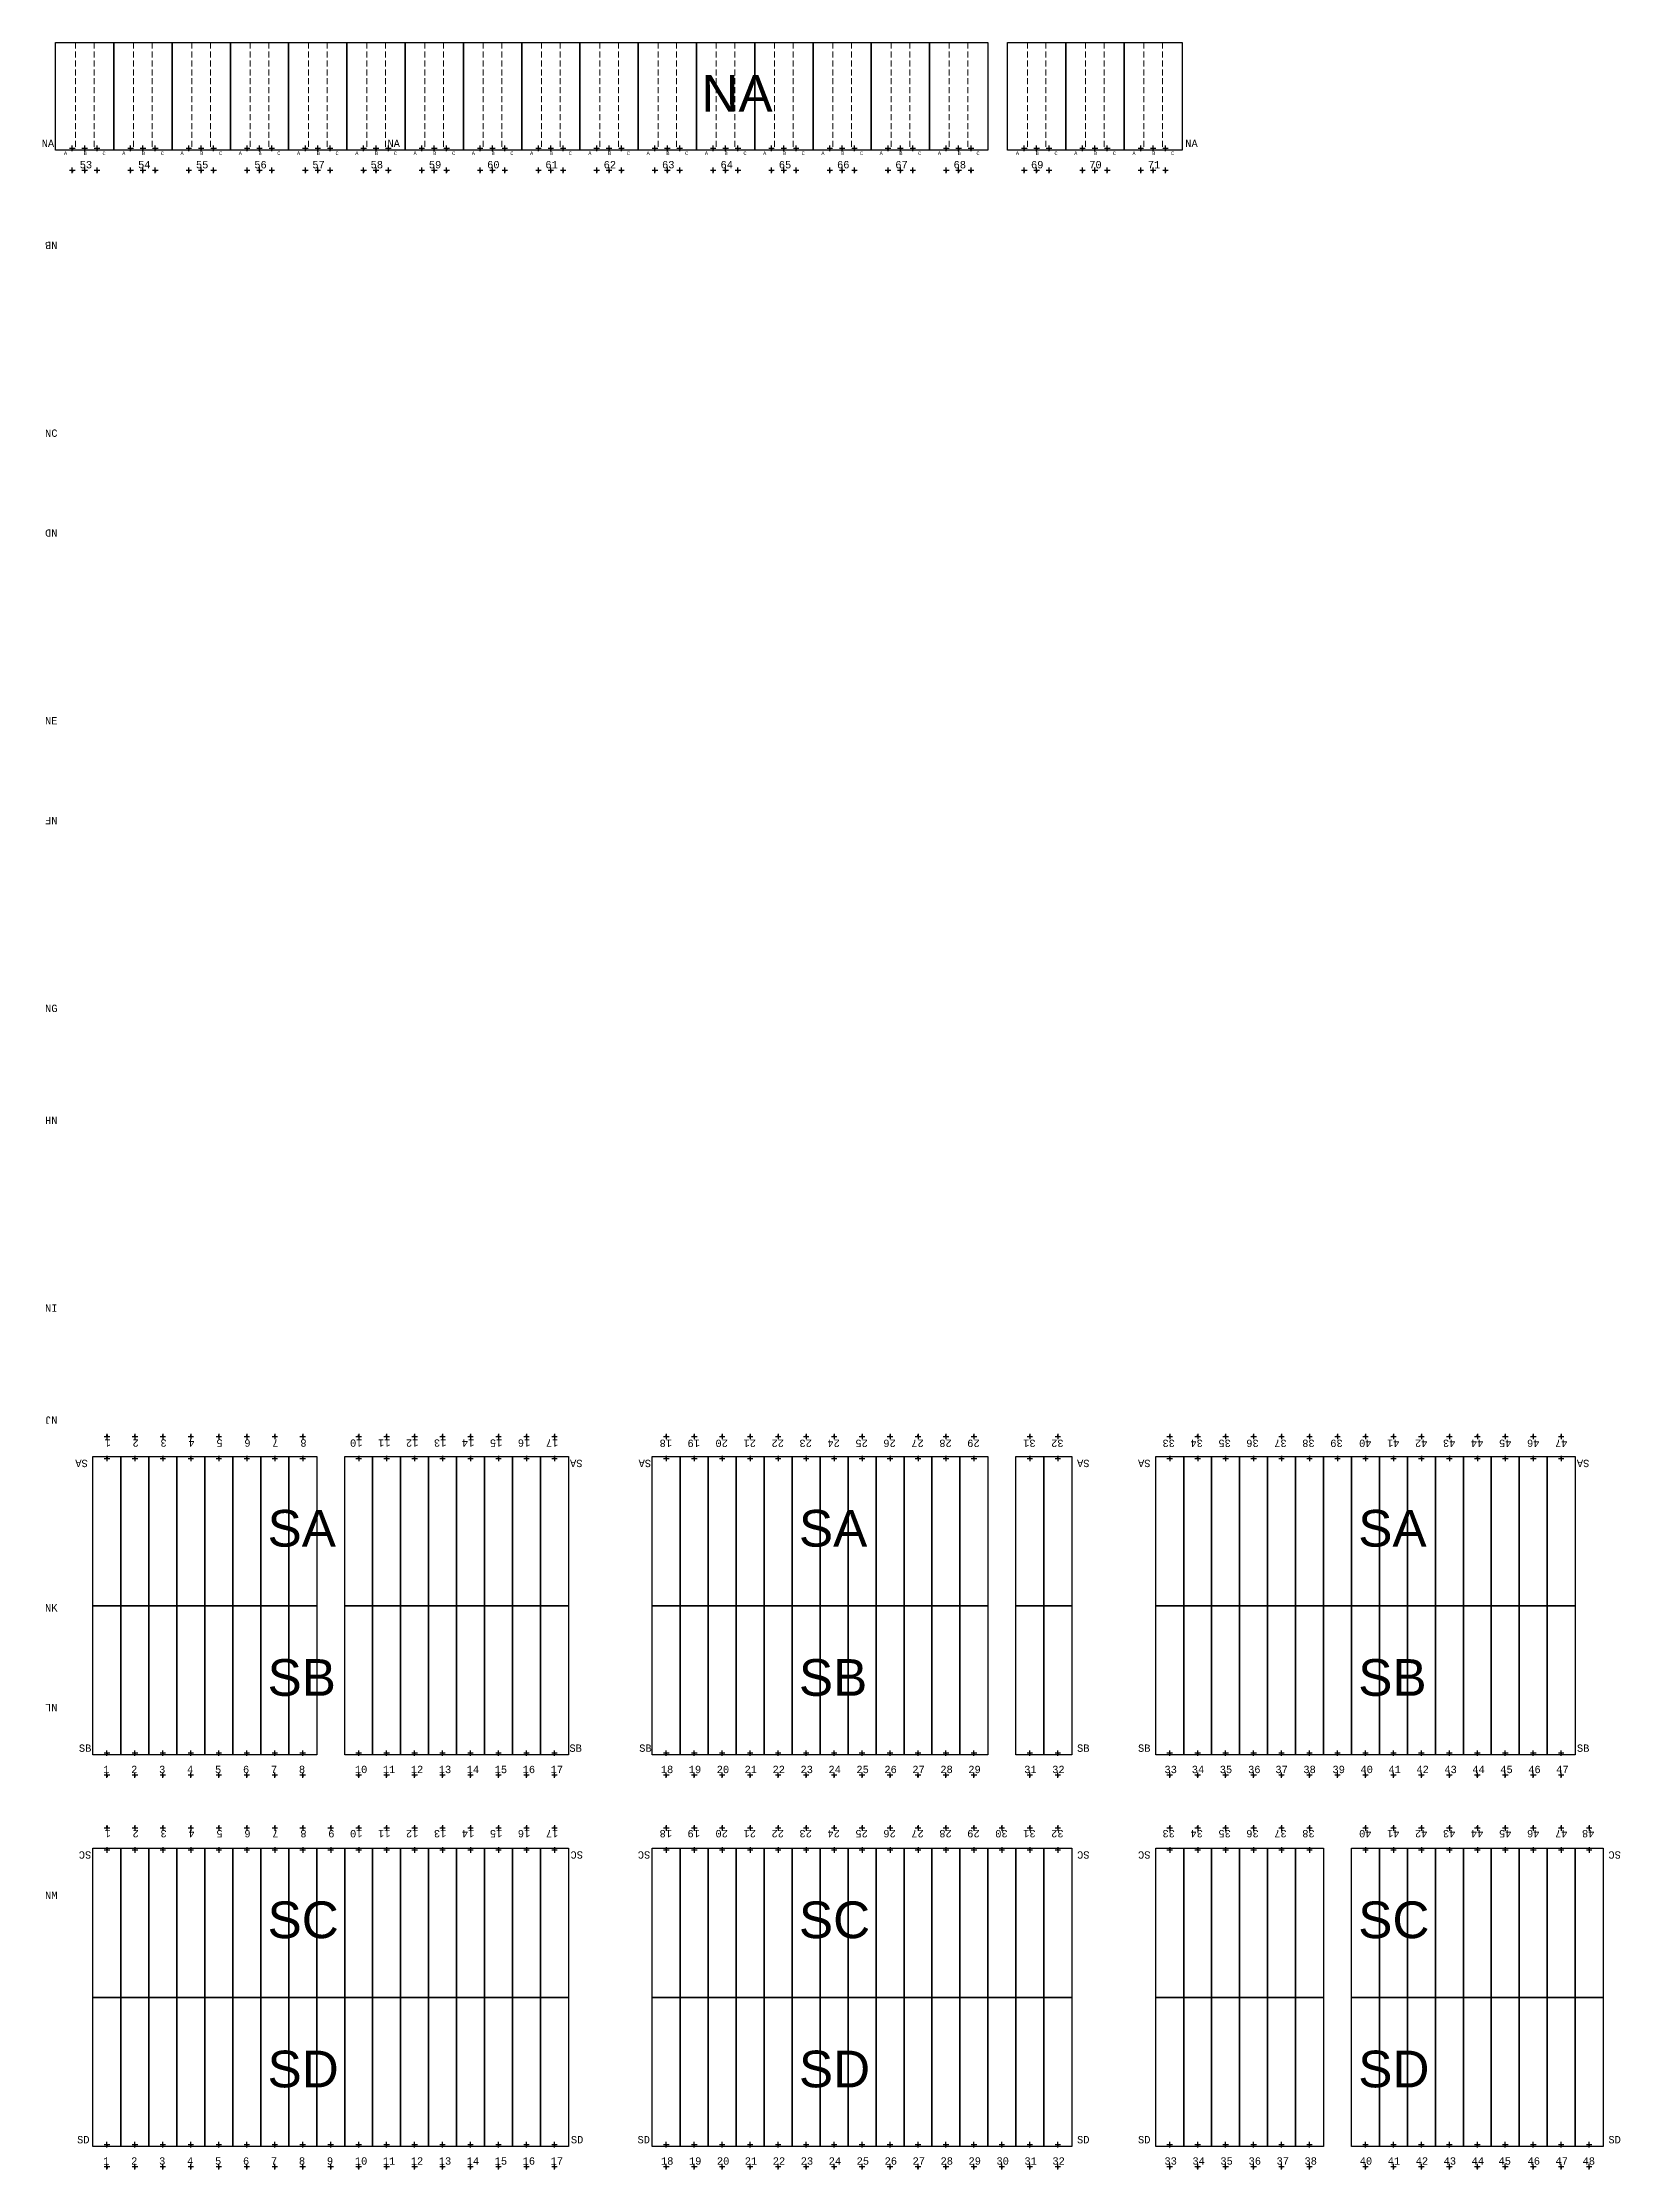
# Model space of a CAD drawing. Header units: millimetres. Extents: x 943 to 655635, y 611 to 177910.
# Drawn here: x 569647 to 655635, y 62007 to 177910 of the extents above; entities that cross this region are included whole.
import ezdxf

# ---------------------------------------------------------------- set-up
doc = ezdxf.new("R2010")
doc.units = ezdxf.units.MM
doc.linetypes.add('DASHED', pattern=[0.75, 0.5, -0.25])
doc.layers.add('Bin location transponder', color=250, linetype='Continuous')
doc.layers.add('WF_numbers', color=6, linetype='Continuous')
for name, color, linetype, lineweight in [('WF transponder', 3, 'Continuous', 30), ('WF_all_bays', 5, 'Continuous', 30), ('WF_text', 252, 'Continuous', 30)]:
    doc.layers.add(name, color=color, linetype=linetype, lineweight=lineweight)
doc.styles.add('WF_txt', font='consola.ttf')
doc.styles.add('WF_txt_notes', font='arial.ttf')

# ---------------------------------------------------------------- blocks, each defined once
blk = doc.blocks.new('Bin location transponder')
at = {"layer": 'Bin location transponder', "color": 3, "lineweight": 30}
for p, q in [((-600, 0), (600, 0)), ((-150, 300), (150, 300)), ((0, 600), (0, -600))]:
    blk.add_line(p, q, dxfattribs=at)
blk = doc.blocks.new('WF 125x231in bay')
at = {"layer": 'WF_all_bays', "linetype": 'DASHED', "lineweight": 5, "ltscale": 650}
for p, q in [((1079, 5867), (1079, 0)), ((2095, 5867), (2095, 0))]:
    blk.add_line(p, q, dxfattribs=at)
at = {"layer": 'WF_all_bays'}
blk.add_lwpolyline([(0, 5867), (3175, 5867), (3175, 0), (0, 0)], close=True, dxfattribs=at)
at = {"layer": 'WF transponder', "xscale": 0.25, "yscale": 0.25, "zscale": 0.25, "rotation": 180.0000000062352}
for p in [(913, 100), (1587, 100), (2261, 100), (913, -1100), (1587, -1100), (2261, -1100)]:
    blk.add_blockref('Bin location transponder', p, dxfattribs=at)
at = {"layer": 'WF_numbers', "linetype": 'DASHED', "char_height": 200, "attachment_point": 1, "rotation": 0, "style": 'WF_txt'}
for s, insert in [('A', (457, -62, -723)), ('B', (1532, -62, -723)), ('C', (2556, -62, -723))]:
    blk.add_mtext_dynamic_manual_height_columns(s, width=423.53, gutter_width=2118, heights=[0], dxfattribs=dict(at, insert=insert))
blk = doc.blocks.new('WF staging bay')
at = {"layer": 'WF_all_bays'}
blk.add_lwpolyline([(0, 8130), (1524, 8130), (1524, 0), (0, 0)], close=True, dxfattribs=at)
at = {"layer": 'WF transponder', "xscale": 0.25, "yscale": 0.25, "zscale": 0.25, "rotation": 180.0000000062352}
for p in [(762, 100), (762, -1100)]:
    blk.add_blockref('Bin location transponder', p, dxfattribs=at)

msp = doc.modelspace()

# ---------------------------------------------------------------- block references
at = {"layer": 'WF_all_bays'}
for name, p in [('WF 125x231in bay', (570358, 172043, -162219)), ('WF 125x231in bay', (573533, 172043, -162219)), ('WF 125x231in bay', (576708, 172043, -162219)), ('WF 125x231in bay', (579883, 172043, -162219)), ('WF 125x231in bay', (583058, 172043, -162219)), ('WF 125x231in bay', (586233, 172043, -162219)), ('WF 125x231in bay', (589408, 172043, -162219)), ('WF 125x231in bay', (592583, 172043, -162219)), ('WF 125x231in bay', (595758, 172043, -162219)), ('WF 125x231in bay', (598933, 172043, -162219)), ('WF 125x231in bay', (602108, 172043, -162219)), ('WF 125x231in bay', (605283, 172043, -162219)), ('WF 125x231in bay', (608458, 172043, -162219)), ('WF 125x231in bay', (611633, 172043, -162219)), ('WF 125x231in bay', (614808, 172043, -162219)), ('WF 125x231in bay', (617983, 172043, -162219)), ('WF 125x231in bay', (622234, 172043, -162219)), ('WF 125x231in bay', (625409, 172043, -162219)), ('WF 125x231in bay', (628584, 172043, -162219)), ('WF staging bay', (572397, 84593)), ('WF staging bay', (573921, 84593)), ('WF staging bay', (575445, 84593)), ('WF staging bay', (576969, 84593)), ('WF staging bay', (578493, 84593)), ('WF staging bay', (580017, 84593)), ('WF staging bay', (581541, 84593)), ('WF staging bay', (583065, 84593)), ('WF staging bay', (586113, 84593)), ('WF staging bay', (587637, 84593)), ('WF staging bay', (589161, 84593)), ('WF staging bay', (590685, 84593)), ('WF staging bay', (592209, 84593)), ('WF staging bay', (593733, 84593)), ('WF staging bay', (595257, 84593)), ('WF staging bay', (596781, 84593)), ('WF staging bay', (602877, 84593)), ('WF staging bay', (604401, 84593)), ('WF staging bay', (605925, 84593)), ('WF staging bay', (607449, 84593)), ('WF staging bay', (608973, 84593)), ('WF staging bay', (610497, 84593)), ('WF staging bay', (612021, 84593)), ('WF staging bay', (613545, 84593)), ('WF staging bay', (615069, 84593)), ('WF staging bay', (616593, 84593)), ('WF staging bay', (618117, 84593)), ('WF staging bay', (619641, 84593)), ('WF staging bay', (622689, 84593)), ('WF staging bay', (624213, 84593)), ('WF staging bay', (630309, 84593)), ('WF staging bay', (631833, 84593)), ('WF staging bay', (633357, 84593)), ('WF staging bay', (634881, 84593)), ('WF staging bay', (636405, 84593)), ('WF staging bay', (637929, 84593)), ('WF staging bay', (639453, 84593)), ('WF staging bay', (640977, 84593)), ('WF staging bay', (642501, 84593)), ('WF staging bay', (644025, 84593)), ('WF staging bay', (645549, 84593)), ('WF staging bay', (647073, 84593)), ('WF staging bay', (648597, 84593)), ('WF staging bay', (650121, 84593)), ('WF staging bay', (651645, 84593)), ('WF staging bay', (572397, 63257)), ('WF staging bay', (573921, 63257)), ('WF staging bay', (575445, 63257)), ('WF staging bay', (576969, 63257)), ('WF staging bay', (578493, 63257)), ('WF staging bay', (580017, 63257)), ('WF staging bay', (581541, 63257)), ('WF staging bay', (583065, 63257)), ('WF staging bay', (584589, 63257)), ('WF staging bay', (586113, 63257)), ('WF staging bay', (587637, 63257)), ('WF staging bay', (589161, 63257)), ('WF staging bay', (590685, 63257)), ('WF staging bay', (592209, 63257)), ('WF staging bay', (593733, 63257)), ('WF staging bay', (595257, 63257)), ('WF staging bay', (596781, 63257)), ('WF staging bay', (602877, 63257)), ('WF staging bay', (604401, 63257)), ('WF staging bay', (605925, 63257)), ('WF staging bay', (607449, 63257)), ('WF staging bay', (608973, 63257)), ('WF staging bay', (610497, 63257)), ('WF staging bay', (612021, 63257)), ('WF staging bay', (613545, 63257)), ('WF staging bay', (615069, 63257)), ('WF staging bay', (616593, 63257)), ('WF staging bay', (618117, 63257)), ('WF staging bay', (619641, 63257)), ('WF staging bay', (621165, 63257)), ('WF staging bay', (622689, 63257)), ('WF staging bay', (624213, 63257)), ('WF staging bay', (630309, 63257)), ('WF staging bay', (631833, 63257)), ('WF staging bay', (633357, 63257)), ('WF staging bay', (634881, 63257)), ('WF staging bay', (636405, 63257)), ('WF staging bay', (637929, 63257)), ('WF staging bay', (640977, 63257)), ('WF staging bay', (642501, 63257)), ('WF staging bay', (644025, 63257)), ('WF staging bay', (645549, 63257)), ('WF staging bay', (647073, 63257)), ('WF staging bay', (648597, 63257)), ('WF staging bay', (650121, 63257)), ('WF staging bay', (651645, 63257)), ('WF staging bay', (653169, 63257))]:
    msp.add_blockref(name, p, dxfattribs=at)
for p, rotation in [((573921, 100853), 179.9999999996004), ((575445, 100853), 179.9999999996004), ((576969, 100853), 179.9999999996004), ((578493, 100853), 179.9999999996004), ((580017, 100853), 179.9999999996004), ((581541, 100853), 179.9999999996004), ((583065, 100853), 179.9999999996004), ((584589, 100853), 179.9999999996004), ((587637, 100853), 179.9999999996004), ((589161, 100853), 179.9999999996004), ((590685, 100853), 179.9999999996004), ((592209, 100853), 179.9999999996004), ((593733, 100853), 179.9999999996004), ((595257, 100853), 179.9999999996004), ((596781, 100853), 179.9999999996004), ((598305, 100853), 179.9999999998077), ((604401, 100853), 179.9999999998077), ((605925, 100853), 179.9999999998077), ((607449, 100853), 179.9999999998077), ((608973, 100853), 179.9999999998077), ((610497, 100853), 179.9999999998077), ((612021, 100853), 179.9999999998077), ((613545, 100853), 179.9999999998077), ((615069, 100853), 179.9999999998077), ((616593, 100853), 179.9999999998077), ((618117, 100853), 179.9999999998077), ((619641, 100853), 179.9999999998077), ((621165, 100853), 179.9999999998077), ((624213, 100853), 179.9999999998077), ((625737, 100853), 179.9999999998077), ((631833, 100853), 180.0000000000817), ((633357, 100853), 180.0000000000817), ((634881, 100853), 180.0000000000817), ((636405, 100853), 180.0000000000817), ((637929, 100853), 180.0000000000817), ((639453, 100853), 180.0000000000817), ((640977, 100853), 180.0000000000817), ((642501, 100853), 180.0000000000817), ((644025, 100853), 180.0000000000817), ((645549, 100853), 180.0000000000817), ((647073, 100853), 180.0000000000817), ((648597, 100853), 180.0000000000817), ((650121, 100853), 180.0000000000817), ((651645, 100853), 180.0000000000817), ((653169, 100853), 180.0000000000817), ((573921, 79517), 179.9999999998456), ((575445, 79517), 179.9999999998456), ((576969, 79517), 179.9999999998456), ((578493, 79517), 179.9999999998456), ((580017, 79517), 179.9999999998456), ((581541, 79517), 179.9999999998456), ((583065, 79517), 179.9999999998456), ((584589, 79517), 179.9999999998456), ((586113, 79517), 179.9999999998456), ((587637, 79517), 179.9999999998456), ((589161, 79517), 179.9999999998456), ((590685, 79517), 179.9999999998456), ((592209, 79517), 179.9999999998456), ((593733, 79517), 179.9999999998456), ((595257, 79517), 179.9999999998456), ((596781, 79517), 179.9999999998456), ((598305, 79517), 180.00000000052), ((604401, 79517), 180.00000000052), ((605925, 79517), 180.00000000052), ((607449, 79517), 180.00000000052), ((608973, 79517), 180.00000000052), ((610497, 79517), 180.00000000052), ((612021, 79517), 180.00000000052), ((613545, 79517), 180.00000000052), ((615069, 79517), 180.00000000052), ((616593, 79517), 180.00000000052), ((618117, 79517), 180.00000000052), ((619641, 79517), 180.00000000052), ((621165, 79517), 180.00000000052), ((622689, 79517), 180.00000000052), ((624213, 79517), 180.00000000052), ((625737, 79517), 180.00000000052), ((631833, 79517), 179.9999999997686), ((633357, 79517), 179.9999999997686), ((634881, 79517), 179.9999999997686), ((636405, 79517), 179.9999999997686), ((637929, 79517), 179.9999999997686), ((639453, 79517), 179.9999999997686), ((642501, 79517), 179.9999999997686), ((644025, 79517), 179.9999999997686), ((645549, 79517), 179.9999999997686), ((647073, 79517), 179.9999999997686), ((648597, 79517), 179.9999999997686), ((650121, 79517), 179.9999999997686), ((651645, 79517), 179.9999999997686), ((653169, 79517), 179.9999999997686), ((654693, 79517), 179.9999999997686)]:
    msp.add_blockref('WF staging bay', p, dxfattribs=dict(at, rotation=rotation))

# ---------------------------------------------------------------- texts
at = {"layer": 'WF_numbers', "linetype": 'DASHED', "char_height": 400, "style": 'WF_txt'}
for s, insert, attachment_point in [('NA', (570280, 172614, -324439), 3), ('NA', (589122, 172615, -324439), 3), ('NA', (632597, 172614, -324439), 3), ('53', (571674, 171455, -162219), 1), ('54', (574854, 171455, -162219), 1), ('55', (578007, 171455, -162219), 1), ('56', (581187, 171455, -162219), 1), ('57', (584349, 171455, -162219), 1), ('58', (587524, 171455, -162219), 1), ('59', (590699, 171455, -162219), 1), ('60', (593874, 171455, -162219), 1), ('61', (597049, 171455, -162219), 1), ('62', (600224, 171455, -162219), 1), ('63', (603407, 171455, -162219), 1), ('64', (606594, 171455, -162219), 1), ('65', (609769, 171455, -162219), 1), ('66', (612944, 171455, -162219), 1), ('67', (616119, 171455, -162219), 1), ('68', (619294, 171455, -162219), 1), ('69', (623512, 171455, -162219), 1), ('70', (626687, 171455, -162219), 1), ('71', (629880, 171455, -162219), 1), ('NC', (569785, 156823, -486658), 1), ('NE', (569785, 141151, -486658), 1), ('NG', (569785, 125480, -486658), 1), ('NI', (569785, 109147, -486658), 1), ('NK', (569785, 92812, -486658), 1), ('SB', (572306, 85166, -162219), 3), ('SB', (599037, 85166, -162219), 3), ('SB', (602162, 85166, -162219), 1), ('SB', (626023, 85166, -162219), 1), ('SB', (630023, 85166, -162219), 3), ('SB', (653941, 85166, -162219), 3), ('1', (572951, 84005), 1), ('2', (574475, 84005), 1), ('3', (575999, 84005), 1), ('4', (577523, 84005), 1), ('5', (579047, 84005), 1), ('6', (580571, 84005), 1), ('7', (582095, 84005), 1), ('8', (583619, 84005), 1), ('10', (586667, 84005), 1), ('11', (588191, 84005), 1), ('12', (589715, 84005), 1), ('13', (591239, 84005), 1), ('14', (592763, 84005), 1), ('15', (594287, 84005), 1), ('16', (595811, 84005), 1), ('17', (597335, 84005), 1), ('18', (603338, 84005), 1), ('19', (604862, 84005), 1), ('20', (606386, 84005), 1), ('21', (607903, 84005), 1), ('22', (609427, 84005), 1), ('23', (610951, 84005), 1), ('24', (612475, 84005), 1), ('25', (613999, 84005), 1), ('26', (615523, 84005), 1), ('27', (617047, 84005), 1), ('28', (618571, 84005), 1), ('29', (620095, 84005), 1), ('31', (623143, 84005), 1), ('32', (624667, 84005), 1), ('33', (630786, 84005), 1), ('34', (632275, 84005), 1), ('35', (633799, 84005), 1), ('36', (635343, 84005), 1), ('37', (636831, 84005), 1), ('38', (638355, 84005), 1), ('39', (639942, 84005), 1), ('40', (641466, 84005), 1), ('41', (642990, 84005), 1), ('42', (644514, 84005), 1), ('43', (646038, 84005), 1), ('44', (647562, 84005), 1), ('45', (649086, 84005), 1), ('46', (650610, 84005), 1), ('47', (652134, 84005), 1), ('NM', (569785, 77146, -486658), 1), ('SD', (572209, 63830, -162219), 3), ('SD', (598440, 63830, -162219), 1), ('SD', (602749, 63830, -162219), 3), ('SD', (626023, 63830, -162219), 1), ('SD', (630023, 63830, -162219), 3), ('SD', (654979, 63830, -162219), 1), ('1', (572951, 62669), 1), ('2', (574475, 62669), 1), ('3', (575999, 62669), 1), ('4', (577523, 62669), 1), ('5', (579047, 62669), 1), ('6', (580571, 62669), 1), ('7', (582095, 62669), 1), ('8', (583619, 62669), 1), ('9', (585143, 62669), 1), ('10', (586667, 62669), 1), ('11', (588191, 62669), 1), ('12', (589715, 62669), 1), ('13', (591239, 62669), 1), ('14', (592763, 62669), 1), ('15', (594287, 62669), 1), ('16', (595811, 62669), 1), ('17', (597335, 62669), 1), ('18', (603348, 62669), 1), ('19', (604872, 62669), 1), ('20', (606396, 62669), 1), ('21', (607915, 62669), 1), ('22', (609439, 62669), 1), ('23', (610963, 62669), 1), ('24', (612487, 62669), 1), ('25', (614011, 62669), 1), ('26', (615535, 62669), 1), ('27', (617059, 62669), 1), ('28', (618583, 62669), 1), ('29', (620107, 62669), 1), ('30', (621631, 62669), 1), ('31', (623155, 62669), 1), ('32', (624679, 62669), 1), ('33', (630785, 62669), 1), ('34', (632309, 62669), 1), ('35', (633833, 62669), 1), ('36', (635369, 62669), 1), ('37', (636893, 62669), 1), ('38', (638417, 62669), 1), ('40', (641427, 62669), 1), ('41', (642951, 62669), 1), ('42', (644475, 62669), 1), ('43', (645999, 62669), 1), ('44', (647523, 62669), 1), ('45', (648990, 62669), 1), ('46', (650571, 62669), 1), ('47', (652095, 62669), 1), ('48', (653571, 62669), 1)]:
    msp.add_mtext_dynamic_manual_height_columns(s, width=423.53, gutter_width=2118, heights=[0], dxfattribs=dict(at, insert=insert, attachment_point=attachment_point))
at = {"layer": 'WF_numbers', "linetype": 'DASHED', "char_height": 400, "rotation": 180, "style": 'WF_txt'}
for s, insert, attachment_point in [('NB', (569785, 166651, -486658), 3), ('ND', (569785, 150979, -486658), 3), ('NF', (569785, 135308, -486658), 3), ('NH', (569785, 118975, -486658), 3), ('NJ', (569785, 102639, -486658), 3), ('1', (573366, 101391), 1), ('2', (574890, 101391), 1), ('3', (576414, 101391), 1), ('4', (577938, 101391), 1), ('5', (579462, 101391), 1), ('6', (580986, 101391), 1), ('7', (582510, 101391), 1), ('8', (584034, 101391), 1), ('10', (587082, 101391), 1), ('11', (588606, 101391), 1), ('12', (590130, 101391), 1), ('13', (591654, 101391), 1), ('14', (593178, 101391), 1), ('15', (594702, 101391), 1), ('16', (596226, 101391), 1), ('17', (597750, 101391), 1), ('18', (603948, 101375), 1), ('19', (605472, 101375), 1), ('20', (606996, 101375), 1), ('21', (608525, 101375), 1), ('22', (610049, 101375), 1), ('23', (611573, 101375), 1), ('24', (613097, 101375), 1), ('25', (614621, 101375), 1), ('26', (616145, 101375), 1), ('27', (617669, 101375), 1), ('28', (619193, 101375), 1), ('29', (620717, 101375), 1), ('31', (623765, 101375), 1), ('32', (625289, 101375), 1), ('33', (631356, 101375), 1), ('34', (632880, 101375), 1), ('35', (634404, 101375), 1), ('36', (635922, 101375), 1), ('37', (637446, 101375), 1), ('38', (638970, 101375), 1), ('39', (640501, 101375), 1), ('40', (642069, 101375), 1), ('41', (643593, 101375), 1), ('42', (645117, 101375), 1), ('43', (646641, 101375), 1), ('44', (648165, 101375), 1), ('45', (649695, 101375), 1), ('46', (651223, 101375), 1), ('47', (652747, 101375), 1), ('SA', (572111, 100281, -162219), 1), ('SA', (599070, 100281, -162219), 1), ('SA', (602129, 100281, -162219), 3), ('SA', (626023, 100281, -162219), 3), ('SA', (630023, 100281, -162219), 1), ('SA', (653937, 100281, -162219), 1), ('NL', (569785, 86974, -486658), 3), ('1', (573366, 80105), 1), ('2', (574890, 80105), 1), ('3', (576414, 80105), 1), ('4', (577938, 80105), 1), ('5', (579462, 80105), 1), ('6', (580986, 80105), 1), ('7', (582510, 80105), 1), ('8', (584034, 80105), 1), ('9', (585558, 80105), 1), ('10', (587082, 80105), 1), ('11', (588606, 80105), 1), ('12', (590130, 80105), 1), ('13', (591654, 80105), 1), ('14', (593178, 80105), 1), ('15', (594702, 80105), 1), ('16', (596226, 80105), 1), ('17', (597750, 80105), 1), ('18', (603948, 80105), 1), ('19', (605472, 80105), 1), ('20', (606996, 80105), 1), ('21', (608525, 80105), 1), ('22', (610049, 80105), 1), ('23', (611573, 80105), 1), ('24', (613097, 80105), 1), ('25', (614621, 80105), 1), ('26', (616145, 80105), 1), ('27', (617669, 80105), 1), ('28', (619193, 80105), 1), ('29', (620717, 80105), 1), ('30', (622241, 80105), 1), ('31', (623765, 80105), 1), ('32', (625289, 80105), 1), ('33', (631356, 80105), 1), ('34', (632880, 80105), 1), ('35', (634404, 80105), 1), ('36', (635922, 80105), 1), ('37', (637446, 80105), 1), ('38', (638970, 80105), 1), ('40', (642069, 80105), 1), ('41', (643593, 80105), 1), ('42', (645117, 80105), 1), ('43', (646641, 80105), 1), ('44', (648165, 80105), 1), ('45', (649695, 80105), 1), ('46', (651223, 80105), 1), ('47', (652747, 80105), 1), ('48', (654215, 80105), 1), ('SC', (572301, 78945, -162219), 1), ('SC', (598420, 78945, -162219), 3), ('SC', (602764, 78945, -162219), 1), ('SC', (626023, 78945, -162219), 3), ('SC', (630023, 78945, -162219), 1), ('SC', (654979, 78945, -162219), 3)]:
    msp.add_mtext_dynamic_manual_height_columns(s, width=423.53, gutter_width=2118, heights=[0], dxfattribs=dict(at, insert=insert, attachment_point=attachment_point))
at = {"layer": 'WF_text', "char_height": 2000, "attachment_point": 1, "style": 'WF_txt_notes'}
for s, insert in [('NA', (605554, 176135, -162581)), ('SA', (581909, 97948, -362)), ('SA', (610865, 97948, -362)), ('SA', (641345, 97948, -362)), ('SB', (581909, 89818, -362)), ('SB', (610865, 89818, -362)), ('SB', (641345, 89818, -362)), ('SC', (581909, 76612, -362)), ('SC', (610865, 76612, -362)), ('SC', (641345, 76612, -362)), ('SD', (581909, 68482, -362)), ('SD', (610865, 68482, -362)), ('SD', (641345, 68482, -362))]:
    msp.add_mtext_dynamic_manual_height_columns(s, width=1096.38, gutter_width=2118, heights=[0], dxfattribs=dict(at, insert=insert))

doc.saveas('drawing.dxf')
